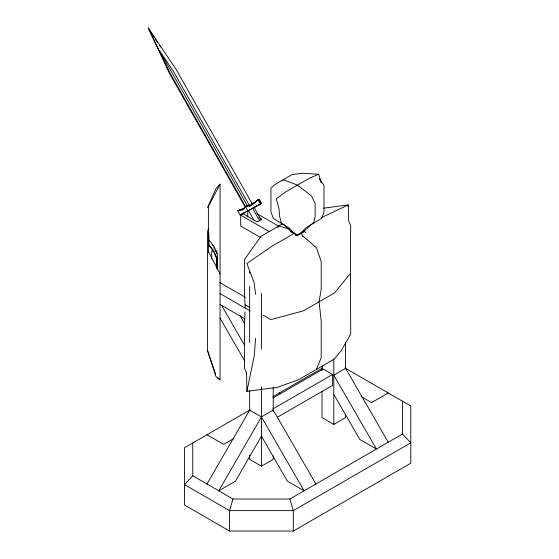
<?xml version="1.0" encoding="UTF-8"?>
<svg xmlns="http://www.w3.org/2000/svg" width="559" height="559" viewBox="0 0 559 559"><rect width="100%" height="100%" fill="white"/><g stroke="black" fill="none" stroke-linecap="round" stroke-linejoin="round"><path stroke-width="0.84" d="M245.003 311.74L244.5 324.618L244.5 368.22L246.798 373.782M245.135 308.302L244.5 292.643L244.5 259.502L261.025 236.268L282.421 223.914M262.206 389.344L277.543 387.296L298.786 379.575L334.205 359.13L341.283 350.5L350.724 334.149C350.521 297.863 350.172 261.703 350.724 225.431L348.683 220.98L348.362 204.88L323.647 208.172M255.694 338.377L254.1 356.6L246.861 391.384L261.353 389.455M347.922 206.544L348.362 204.88L321.753 217.486M402.459 401.18L402.459 434.022L289.869 499.019L232.991 499.019L229.539 510.64L229.539 531.05L293.321 531.05L410.788 463.229L410.788 405.995L345.022 368.018M208.388 229.008L207.557 231.733L207.557 350.64L215.886 376.528L220.057 379.875L220.057 184.121L215.886 188.767L207.557 207.613M316.492 369.352L321.215 357.543L321.215 321.208L319.091 301.811L321.215 289.234L321.215 261.612L316.492 247.847L302.167 235.381M220.057 184.121L208.388 206.564L208.388 252.563M277.872 227.555L278.731 226.039L289.401 229.078M206.984 484.01L249.642 410.124L261.43 416.923L304.089 490.809L287.424 481.187L261.43 436.174L235.444 481.187L218.772 490.809L261.43 416.923L273.218 410.124L315.877 484.01M246.379 206.655L247.232 205.558L252.612 204.489L258.551 199.353L261.018 203.707L252.319 208.444M349.962 273.952L334.673 292.811L303.509 310.811L270.836 319.636L263.317 315.29M192.771 442.959L192.771 475.8L184.435 484.597L229.539 510.64L293.321 510.64L410.788 442.819L402.459 434.022M282.134 180.83L283.315 179.691L297.458 185.134L311.601 196.027L315.136 203.511L315.136 217.116L313.543 223.006L305.801 227.96L300.994 232.872L302.901 236.457M244.542 212.769L240.139 215.096L237.673 210.743L242.899 209.87L245.464 206.578L249.663 206.187L259.138 199.018L261.605 203.364L240.726 214.754M237.673 210.743L244.975 207.85M249.663 206.187L252.612 204.489L176.232 69.616L148.212 27.95L169.468 73.299L245.422 207.417M240.139 215.096L247.399 211.05M261.081 237.792L240.684 226.025L240.684 215.131L243.046 213.776L257.14 221.909L261.85 219.184L258.887 217.472M294.104 233.445L271.981 246.219L246.861 263.478L254.1 282.568L255.645 294.39M250.201 409.796L184.435 447.773L184.435 505.008L229.539 531.05M272.862 396.715L322.571 368.018M273.078 397.952L323.186 369.024L332.619 374.467L332.619 385.354L277.271 417.307M272.785 409.006L332.619 374.467M233.306 438.801L223.656 444.377L206.984 434.748M249.642 455.012L249.642 459.379L261.43 466.185L273.218 459.379L273.218 455.885M322.012 391.398L322.012 417.601L333.793 424.407L345.581 417.601L345.581 414.107M388.239 392.97L371.574 402.592L361.177 396.59M249.363 210.128L254.072 207.41L261.235 220.05M253.821 207.529L261.605 203.364M318.672 174.247L302.761 173.227L292.154 174.59L274.476 184.798L270.94 188.201L270.94 212.015L273.323 218.359L284.349 225.207L290.387 230.832L297.458 234.913L304.529 230.832L311.181 224.585L321.586 218.359L323.975 212.015L323.975 185.476L319.552 178.845L321.383 182.758L318.672 174.247L309.26 178.321L285.649 191.954L276.244 198.745L278.955 208.647L279.779 217.116L281.366 223.006L289.255 228.121L293.922 232.872L293.922 233.55M238.267 210.401L244.332 208.619M251.354 203.176L254.715 202.868M208.388 233.194L208.891 233.194L208.891 244.814L213.65 250.565L217.486 259.271M208.388 238.008L208.891 238.008M208.388 244.814L208.891 244.814M213.44 251.103L211.721 251.103L211.721 258.88M215.159 251.103L216.871 251.103L216.871 253.695M290.387 231.51L297.458 235.591L304.529 231.51L305.913 232.551M295.334 235.046L296.752 235.863M256.854 213.58L278.578 226.122M240.684 215.131L269.152 231.566M219.841 282.575L245.282 297.262M245.268 304.872L249.782 307.478M220.141 293.636L250.076 310.916M220.015 304.452L244.835 318.784M279.353 392.97L280.8 393.809M192.771 475.8L232.991 499.019M217.276 377.087L220.057 379.875M208.891 240L213.65 245.75L217.486 254.457L217.486 268.935M212.127 244.646L213.196 245.939M208.388 244.94L213.196 250.753L216.99 259.341L216.99 268.76M154.312 37.481L148.212 27.95L170.09 73.25L245.52 206.446M155.248 38.948L157.596 42.617M159.469 45.552L160.412 47.019M388.239 442.225L345.581 368.339L333.793 375.145L376.452 449.031L359.786 439.409L333.793 394.395M239.986 315.549L244.73 323.766M221.497 305.305L244.353 344.896M219.918 317.966L244.73 360.939M257.965 199.696L260.424 204.049M252.563 208.311L259.725 220.952M249.328 205.363L173.472 71.412L159.462 50.576L247.232 205.558L245.464 206.578L247.923 210.932M248.517 210.589L253.989 220.26M208.388 251.452L220.057 273.903M213.887 247.497L214.579 249.062M207.557 350.64L215.613 374.118M289.869 499.019L293.321 510.64L293.321 531.05M246.547 372.671L246.861 391.384M345.581 342.485L345.581 368.688M333.793 358.899L333.793 424.407M322.012 366.068L322.012 370.435M273.218 387.757L273.218 411.34M261.43 293.251L261.43 349.151M261.43 386.702L261.43 466.185M249.642 271.597L249.642 273.344M249.642 286.446L249.642 342.346M249.642 390.378L249.642 410.467M247.756 211.05L247.756 216.913M216.871 258.013L216.871 268.376"/></g></svg>
